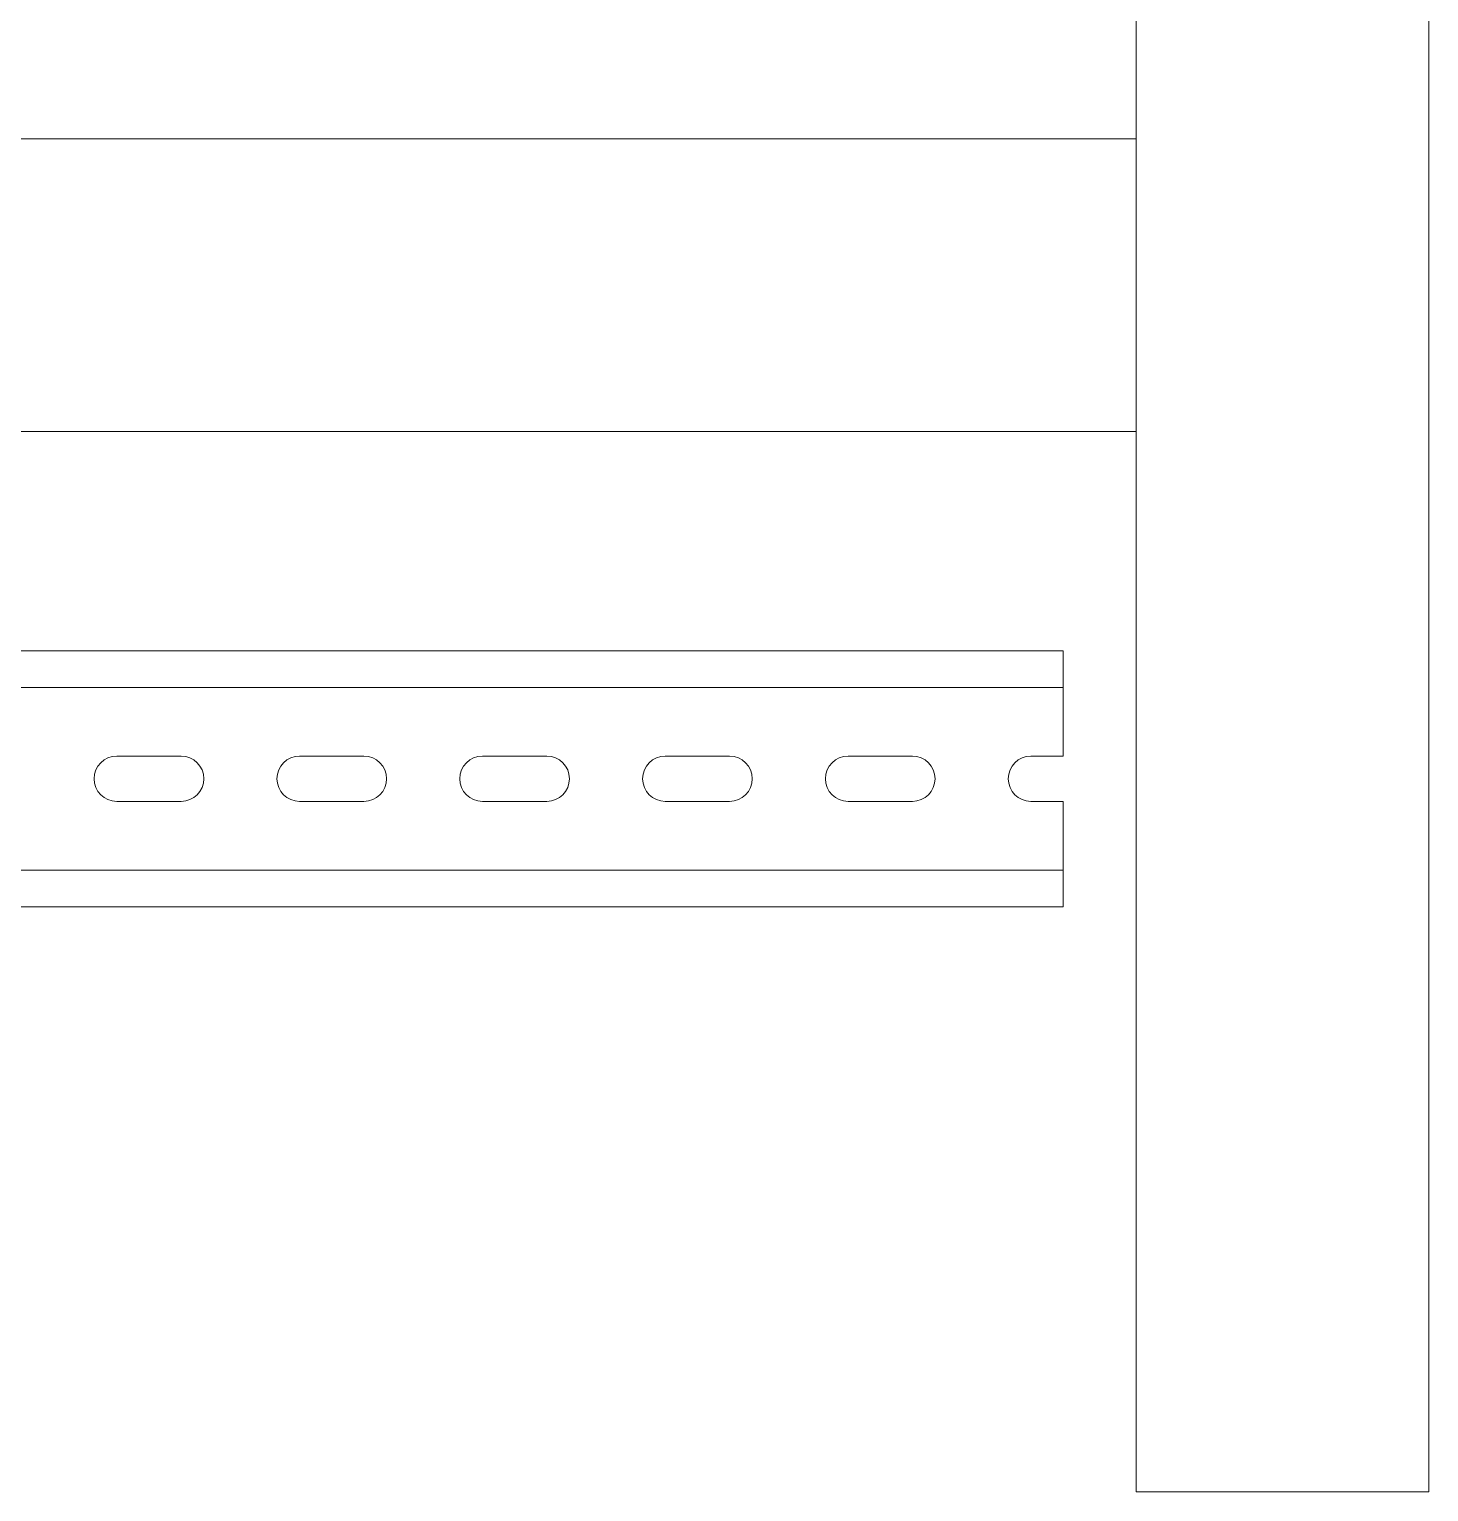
# Model space of a CAD drawing. Header units: millimetres. Extents: x 91 to 341, y 63 to 263.
# Drawn here: x 244.9 to 340.6, y 63.3 to 163.3 of the extents above; entities that cross this region are included whole.
import ezdxf

# ---------------------------------------------------------------- set-up
doc = ezdxf.new("R2010")
doc.units = ezdxf.units.MM

msp = doc.modelspace()

# ---------------------------------------------------------------- linework, layer by layer
at = {"color": 7, "linetype": 'Continuous', "lineweight": 15}
for p, q in [((320.55, 263.29), (320.55, 63.29)), ((340.55, 263.29), (340.55, 63.29)), ((110.55, 155.79), (320.55, 155.79)), ((320.55, 135.79), (320.55, 155.79)), ((110.55, 135.79), (320.55, 135.79)), ((315.55, 120.79), (241.33, 120.79)), ((315.55, 118.29), (315.55, 120.79)), ((315.55, 118.29), (241.33, 118.29)), ((315.55, 118.29), (315.55, 113.59)), ((255.25, 113.59), (250.85, 113.59)), ((267.75, 113.59), (263.35, 113.59)), ((280.25, 113.59), (275.85, 113.59)), ((292.75, 113.59), (288.35, 113.59)), ((305.25, 113.59), (300.85, 113.59)), ((313.35, 113.59), (315.55, 113.59)), ((250.85, 110.49), (255.25, 110.49)), ((263.35, 110.49), (267.75, 110.49)), ((275.85, 110.49), (280.25, 110.49)), ((288.35, 110.49), (292.75, 110.49)), ((300.85, 110.49), (305.25, 110.49)), ((315.55, 110.49), (313.35, 110.49)), ((315.55, 110.49), (315.55, 105.79)), ((315.55, 105.79), (241.33, 105.79)), ((315.55, 103.29), (315.55, 105.79)), ((241.33, 103.29), (315.55, 103.29)), ((320.55, 63.29), (340.55, 63.29))]:
    msp.add_line(p, q, dxfattribs=at)
for centre, start, end in [((250.85, 112.04), 90, 270), ((255.25, 112.04), 270, 90), ((263.35, 112.04), 90, 270), ((267.75, 112.04), 270, 90), ((275.85, 112.04), 90, 270), ((280.25, 112.04), 270, 90), ((288.35, 112.04), 90, 270), ((292.75, 112.04), 270, 90), ((300.85, 112.04), 90, 270), ((305.25, 112.04), 270, 90), ((313.35, 112.04), 90, 270)]:
    msp.add_arc(centre, 1.55, start, end, dxfattribs=at)

doc.saveas('drawing.dxf')
